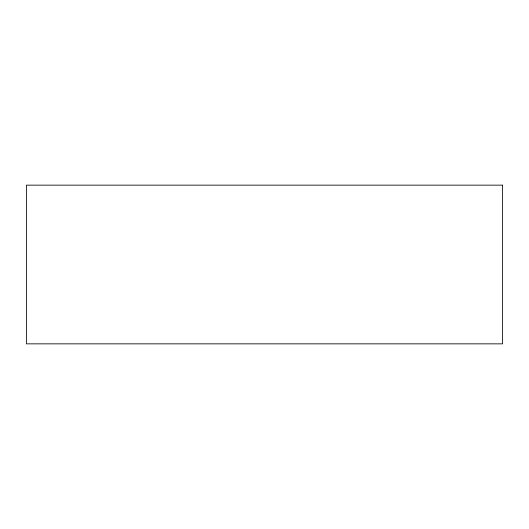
<?xml version="1.0" encoding="UTF-8"?>
<svg xmlns="http://www.w3.org/2000/svg" width="529" height="529" viewBox="0 0 529 529"><rect width="100%" height="100%" fill="white"/><g stroke="black" fill="none" stroke-linecap="round" stroke-linejoin="round"><path stroke-width="0.79" d="M502.55 185.15L26.45 185.15L26.45 343.85L502.55 343.85L502.55 185.15"/></g></svg>
